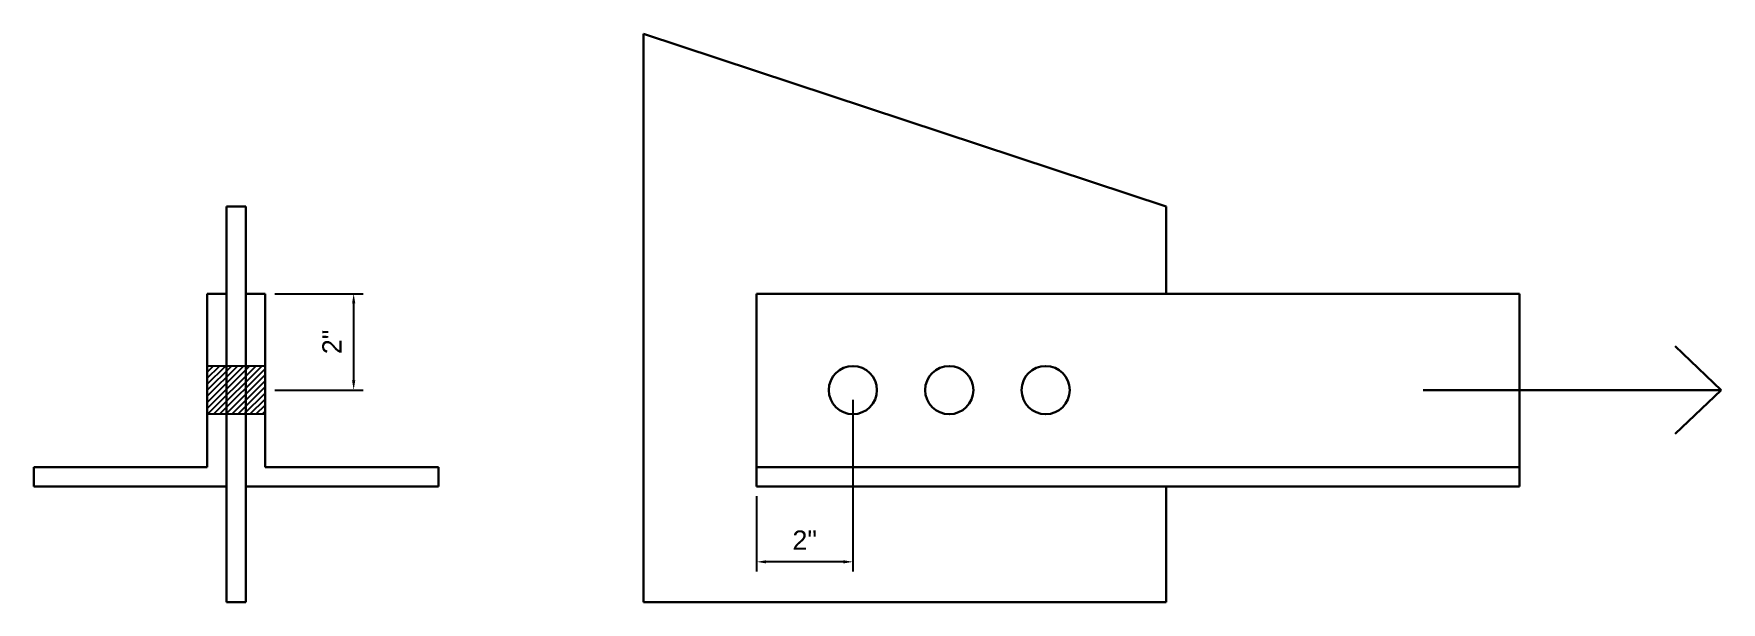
# Model space of a CAD drawing. Header units: inches. Extents: x 2116 to 2390, y 1770 to 1807.
# Drawn here: x 2302.7 to 2390.2, y 1777 to 1806.5 of the extents above; entities that cross this region are included whole.
import ezdxf

# ---------------------------------------------------------------- set-up
doc = ezdxf.new("R2010")
doc.units = ezdxf.units.IN
doc.layers.add('Steel', color=1, linetype='Continuous', lineweight=30)
doc.styles.get("Standard").update_dxf_attribs({"font": 'arial.ttf'})
doc.dimstyles.new('ISO-25', dxfattribs={"dimtxt": 1, "dimasz": 0.5, "dimexe": 0.5, "dimexo": 0.5, "dimtad": 1, "dimdec": 4, "dimzin": 1, "dimdsep": 46, "dimlunit": 5, "dimtxsty": 'Standard', "dimcen": 0.5, "dimadec": 0, "dimazin": 0, "dimtfac": 1, "dimtdec": 4, "dimtmove": 0, "dimatfit": 3, "dimfxl": 1, "dimfrac": 1, "dimarcsym": 0})

# ---------------------------------------------------------------- blocks, each defined once
blk = doc.blocks.new('*D50')
at = {"color": 0, "lineweight": -2, "transparency": 16777216}
for p, q in [((2315.168, 1793.036), (2319.766, 1793.036)), ((2319.266, 1788.536), (2319.266, 1792.536)), ((2315.168, 1788.036), (2319.766, 1788.036))]:
    blk.add_line(p, q, dxfattribs=at)
at = {"color": 0, "transparency": 16777216}
for points in [[(2319.183, 1792.536), (2319.349, 1792.536), (2319.266, 1793.036)], [(2319.183, 1788.536), (2319.349, 1788.536), (2319.266, 1788.036)]]:
    blk.add_solid(points, dxfattribs=at)
at = {"layer": 'Defpoints', "color": 0, "transparency": 16777216}
for p in [(2314.668, 1793.036), (2319.266, 1793.036), (2314.668, 1788.036)]:
    blk.add_point(p, dxfattribs=at)
at = {"color": 0, "transparency": 16777216, "insert": (2318.139, 1790.536), "char_height": 1, "attachment_point": 5, "rotation": 90}
blk.add_mtext('2"', dxfattribs=at)
blk = doc.blocks.new('*D51')
at = {"color": 0, "lineweight": -2, "transparency": 16777216}
for p, q in [((2345.166, 1787.536), (2345.166, 1778.626)), ((2340.166, 1782.536), (2340.166, 1778.626)), ((2344.666, 1779.126), (2340.666, 1779.126))]:
    blk.add_line(p, q, dxfattribs=at)
at = {"color": 0, "transparency": 16777216}
for points in [[(2340.666, 1779.209), (2340.666, 1779.043), (2340.166, 1779.126)], [(2344.666, 1779.209), (2344.666, 1779.043), (2345.166, 1779.126)]]:
    blk.add_solid(points, dxfattribs=at)
at = {"layer": 'Defpoints', "color": 0, "transparency": 16777216}
for p in [(2345.166, 1788.036), (2340.166, 1783.036), (2340.166, 1779.126)]:
    blk.add_point(p, dxfattribs=at)
at = {"color": 0, "transparency": 16777216, "insert": (2342.666, 1780.253), "char_height": 1, "attachment_point": 5}
blk.add_mtext('2"', dxfattribs=at)

msp = doc.modelspace()

# ---------------------------------------------------------------- hatches: boundary and pattern name
h = msp.add_hatch()
h.set_pattern_fill('ANSI31', color=256, scale=0.07)
h.paths.add_polyline_path([(2313.66752, 1786.78639), (2312.66752, 1786.78639), (2312.66752, 1789.28639), (2313.66752, 1789.28639)])
h.paths.add_polyline_path([(2314.66752, 1786.78639), (2313.66752, 1786.78639), (2313.66752, 1789.28639), (2314.66752, 1789.28639)])
h.paths.add_polyline_path([(2312.66752, 1786.78639), (2311.66752, 1786.78639), (2311.66752, 1789.28639), (2312.66752, 1789.28639)])

# ---------------------------------------------------------------- linework, layer by layer
for p, q in [((2314.66752, 1789.28639), (2311.66752, 1789.28639)), ((2314.66752, 1786.78639), (2311.66752, 1786.78639))]:
    msp.add_line(p, q)
at = {"layer": 'Steel'}
for p, q in [((2334.2948, 1806.52514), (2361.41628, 1797.55579)), ((2334.2948, 1806.52514), (2334.2948, 1777.02889)), ((2312.66752, 1777.02889), (2312.66752, 1797.55579)), ((2312.66752, 1797.55579), (2313.66752, 1797.55579)), ((2313.66752, 1777.02889), (2313.66752, 1797.55579)), ((2361.41628, 1793.03639), (2361.41628, 1797.55579)), ((2311.66752, 1784.03639), (2311.66752, 1793.03639)), ((2311.66752, 1793.03639), (2312.66752, 1793.03639)), ((2314.66752, 1793.03639), (2313.66752, 1793.03639)), ((2314.66752, 1784.03639), (2314.66752, 1793.03639)), ((2340.16628, 1793.03639), (2379.74425, 1793.03639)), ((2340.16628, 1793.03639), (2340.16628, 1783.03639)), ((2379.74425, 1793.03639), (2379.74425, 1783.03639)), ((2387.81999, 1790.30972), (2390.21839, 1788.03639)), ((2374.76123, 1788.03639), (2390.21839, 1788.03639)), ((2387.81999, 1785.76306), (2390.21839, 1788.03639)), ((2302.66752, 1784.03639), (2311.66752, 1784.03639)), ((2302.66752, 1784.03639), (2302.66752, 1783.03639)), ((2323.66752, 1784.03639), (2314.66752, 1784.03639)), ((2323.66752, 1784.03639), (2323.66752, 1783.03639)), ((2340.16628, 1784.03639), (2379.74425, 1784.03639)), ((2302.66752, 1783.03639), (2312.66752, 1783.03639)), ((2323.66752, 1783.03639), (2313.66752, 1783.03639)), ((2340.16628, 1783.03639), (2379.74425, 1783.03639)), ((2361.41628, 1777.02889), (2361.41628, 1783.03639)), ((2312.66752, 1777.02889), (2313.66752, 1777.02889)), ((2334.2948, 1777.02889), (2361.41628, 1777.02889))]:
    msp.add_line(p, q, dxfattribs=at)
for centre in [(2345.16628, 1788.03639), (2350.16628, 1788.03639), (2355.16628, 1788.03639)]:
    msp.add_circle(centre, 1.25, dxfattribs=at)

# ---------------------------------------------------------------- dimensions: what is measured, and where the dimension line sits
dim = msp.add_linear_dim(base=(2319.26597, 1793.03639), p1=(2314.66752, 1788.03639), p2=(2314.66752, 1793.03639), angle=90, text='2"', dimstyle='ISO-25')
dim.commit()
dim.dimension.update_dxf_attribs({"geometry": '*D50', "text_midpoint": (2318.13892, 1790.53639)})
dim = msp.add_linear_dim(base=(2340.16628, 1779.12608), p1=(2345.16628, 1788.03639), p2=(2340.16628, 1783.03639), text='2"', dimstyle='ISO-25')
dim.commit()
dim.dimension.update_dxf_attribs({"geometry": '*D51', "text_midpoint": (2342.66628, 1780.25313)})

doc.saveas('drawing.dxf')
